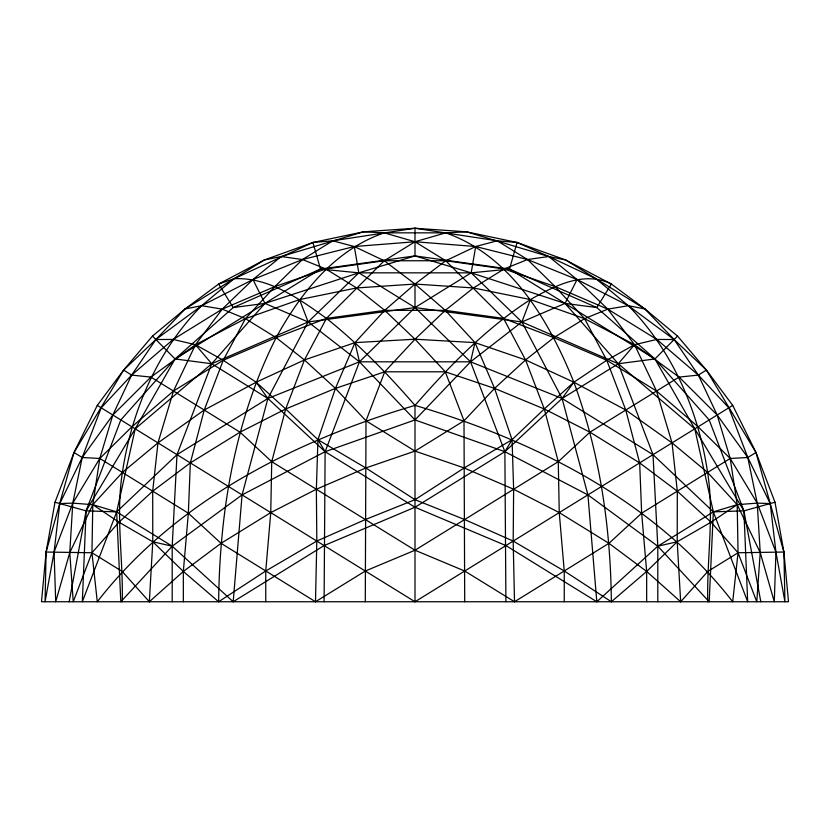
<?xml version="1.0" encoding="UTF-8"?>
<svg xmlns="http://www.w3.org/2000/svg" width="830" height="830" viewBox="0 0 830 830"><rect width="100%" height="100%" fill="white"/><g stroke="black" fill="none" stroke-linecap="round" stroke-linejoin="round"><path stroke-width="1.25" d="M783.904 552.043L770.219 503.571L747.788 457.506L728.802 407.81L698.352 375.098L656.81 339.439L607.768 309.134L555.073 286.547L504.142 268.962L445.752 260.755L384.249 260.755L325.858 268.962L274.927 286.547L222.233 309.134L173.19 339.439L131.648 375.098L101.198 407.81L82.212 457.506L59.781 503.571L54.054 552.147L45.069 601.75L46.096 552.043L74.005 452.495L123.597 370.087L155.874 339.532L185.059 308.988L264.345 259.977L281.204 256.522L363.478 231.819L384.28 232.846L445.72 232.846L466.522 231.819L548.796 256.522L565.655 259.977L644.941 308.988L674.126 339.532L706.403 370.087L755.995 452.495L770.219 503.571L775.946 552.147L784.931 601.75L783.904 552.043L738.046 552.749L707.762 571.465L680.662 601.75L677.218 541.762L677.311 491.194L672.041 442.888L656.499 391.003L634.535 344.709L607.768 309.134L577.058 279.544L548.796 256.522L517.069 242.464L466.522 231.819L415 228.25L363.478 231.819L312.931 242.464L264.345 259.977L218.643 284.036L185.059 308.988L152.461 336.088L123.597 370.087L97.286 405.393L74.005 452.495L54.998 502.243L46.096 552.043L41.5 601.75L788.5 601.75L783.904 552.043L775.002 502.243L755.995 452.495L732.714 405.393L706.403 370.087L677.539 336.088L644.941 308.988L611.357 284.036L565.655 259.977L517.069 242.464L497.212 240.804L415 228.25L332.788 240.804L312.931 242.464L234.06 278.704L218.643 284.036L233.189 307.567L264.946 303.407L358.819 272.842L415 255.92L509.506 269.076L596.812 307.567L654.932 358.954L709.183 419.939L743.908 510.844L760.83 601.75M69.17 601.75L86.092 510.844L120.817 419.939L175.068 358.954L233.189 307.567L320.494 269.076L415 255.92L471.181 272.842L565.054 303.407L618.277 363.748L694.783 428.83L713.343 511.871L747.674 601.75L743.908 510.844L694.783 428.83L654.932 358.954L509.506 269.076L471.181 272.842L415 307.567L359.452 361.818L325.121 451.696L324.094 601.75M155.874 339.532L201.638 305.699L234.06 278.704C269.138 277.106 299.319 298.862 326.449 318.398C358.913 344.243 387.838 374.102 415 405.393C535.226 440.782 654.559 500.915 732.714 601.75L738.046 552.749L711.051 522.184L677.311 491.194L639.66 462.901L589.954 432.181L544.293 408.983L494.566 388.388L445.285 371.809L384.715 371.809L335.434 388.388L285.707 408.983L240.046 432.181L190.34 462.901L152.689 491.194L118.949 522.184L91.954 552.749L73.227 601.75L69.772 552.573L72.781 503.115L99.797 458.471L131.908 426.796L173.501 391.003L223.249 360.251L276.151 337.644L326.449 318.398L384.695 310.347L445.305 310.347L503.551 318.398L553.849 337.644L606.751 360.251L656.499 391.003L698.092 426.796L730.203 458.471L757.219 503.115L775.946 552.147L774.286 601.75L760.228 552.573L737.206 504.682L707.616 472.457L672.041 442.888L625.747 409.999L573.862 382.215L525.556 359.94L474.988 342.624L415 339.211L355.012 342.624L304.444 359.94L256.138 382.215L204.253 409.999L157.959 442.888L122.383 472.457L92.794 504.682L91.954 552.749L97.286 601.75C175.441 500.915 294.775 440.782 415 405.393C449.362 366.009 486.276 328.068 530.422 299.578C554.264 286.018 584.196 270.383 611.357 284.036L596.812 307.567L565.054 303.407L521.873 321.967L470.548 361.818L415 419.939L325.121 451.696L242.08 494.877L172.204 546.202L120.817 601.75L116.657 511.871L135.217 428.83L175.068 358.954L320.494 269.076L358.819 272.842L471.181 272.842L521.873 321.967L562.097 398.473L587.92 494.877L596.812 601.75L505.906 545.569L415 507.244L325.121 451.696L267.903 398.473L256.138 382.215L223.249 360.251L195.465 344.709L173.19 339.439L155.874 339.532L131.648 375.098L112.828 415L99.797 458.471L92.794 504.682L69.772 552.573L55.714 601.75L54.054 552.147L72.781 503.115L82.212 457.506L112.828 415L150.894 377.09L195.465 344.709L245.431 318.658L299.578 299.578L356.568 287.948L415 284.036L473.432 287.948L530.422 299.578L584.569 318.658L634.535 344.709L679.106 377.09L717.172 415L747.788 457.506L757.219 503.115L760.228 552.573L756.773 601.75L738.046 552.749L737.206 504.682L730.203 458.471L717.172 415L698.352 375.098L674.126 339.532L628.362 305.699L595.94 278.704L548.796 256.522L527.517 259.531L504.142 268.962L473.432 287.948L445.305 310.347L415 339.211L384.715 371.809L365.999 420.81L365.293 601.75M74.005 452.495L82.212 457.506L99.797 458.471L188.348 513.199L221.06 543.318L315.493 601.75L316.821 541.067L316.365 489.233L317.932 439.693L335.434 388.388L355.012 342.624L384.695 310.347L415 284.036L445.752 260.755L475.683 246.531L497.212 240.804L527.517 259.531L577.058 279.544L628.362 305.699L644.941 308.988M674.126 339.532L656.81 339.439L634.535 344.709L606.751 360.251L573.862 382.215L544.293 408.983L512.069 439.693L464.178 467.954L415 499.681L365.397 519.538L316.821 541.067L265.745 570.999L218.643 601.75C219.618 511.114 235.046 419.16 276.151 337.644C300.543 293.104 334.542 249.768 384.28 232.846L415 241.748L475.683 246.531L527.517 259.531L555.073 286.547L584.569 318.658L606.751 360.251L625.747 409.999L639.66 462.901L641.652 513.199L646.663 571.445L646.663 601.75M264.946 303.407L211.723 363.748L135.217 428.83L86.092 510.844L82.326 601.75L116.657 511.871L176.998 454.653L267.903 398.473L359.452 361.818L470.548 361.818L562.097 398.473L653.003 454.653L713.343 511.871L709.183 601.75L657.796 546.202L587.92 494.877L504.879 451.696L415 419.939L359.452 361.818L308.127 321.967L264.946 303.407L252.943 279.544L281.204 256.522L302.483 259.531L325.858 268.962L356.568 287.948L384.695 310.347L415 339.211L445.285 371.809L464.001 420.81L464.707 601.75M172.204 601.75L172.204 546.202L176.998 454.653L211.723 363.748L308.127 321.967L415 307.567L521.873 321.967L618.277 363.748L654.932 358.954L677.539 336.088M46.096 552.043L91.954 552.749L122.238 571.465L149.338 601.75L152.782 541.762L152.689 491.194L157.959 442.888L173.501 391.003L195.465 344.709L222.233 309.134L252.943 279.544L302.483 259.531L354.317 246.531L415 241.748L445.72 232.846C511.467 256.003 549.149 320.93 573.862 382.215C599.696 452.392 610.673 527.164 611.357 601.75L564.255 570.999L513.179 541.067L464.603 519.538L415 499.681L365.823 467.954L317.932 439.693L285.707 408.983L256.138 382.215M573.862 382.215L562.097 398.473L504.879 451.696L415 507.244L324.094 545.569L233.189 601.75L242.08 494.877L267.903 398.473L308.127 321.967L358.819 272.842L354.317 246.531L332.788 240.804L302.483 259.531L274.927 286.547L245.431 318.658L223.249 360.251L204.253 409.999L190.34 462.901L188.348 513.199L183.337 571.445L183.337 601.75M471.181 272.842L475.683 246.531M505.906 601.75L504.879 451.696L470.548 361.818L474.988 342.624L445.305 310.347L415 284.036L384.249 260.755L354.317 246.531M509.506 269.076L517.069 242.464M521.873 321.967L530.422 299.578M565.054 303.407L577.058 279.544M504.879 451.696L512.069 439.693L494.566 388.388L474.988 342.624M562.097 398.473L618.277 363.748L634.535 344.709M770.219 503.571L757.219 503.115L737.206 504.682L711.051 522.184L677.218 541.762L646.663 571.445L611.357 601.75M596.812 601.75L657.796 546.202L713.343 511.871L737.206 504.682M149.338 601.75L183.337 571.445L221.06 543.318L270.756 512.608L316.365 489.233L365.823 467.954L415 451.095L464.001 420.81L494.566 388.388L525.556 359.94L553.849 337.644L584.569 318.658L607.768 309.134L628.362 305.699C672.528 350.685 698.331 410.601 707.616 472.457C714.381 515.555 706.704 558.549 707.762 601.75M706.403 370.087L698.352 375.098L679.106 377.09L589.954 432.181L558.279 461.677L415 550.228L365.293 571.03L315.493 601.75M97.286 405.393L415 601.75L732.714 405.393M123.597 370.087L131.648 375.098L150.894 377.09L240.046 432.181L271.721 461.677L415 550.228L464.707 571.03L514.507 601.75L608.94 543.318L641.652 513.199L730.203 458.471L747.788 457.506L755.995 452.495M252.943 279.544L201.638 305.699L185.059 308.988M775.002 502.243L743.908 510.844L713.343 511.871M657.796 601.75L657.796 546.202L677.218 541.762M59.781 503.571L72.781 503.115L92.794 504.682L116.657 511.871L172.204 546.202L233.189 601.75M116.657 511.871L86.092 510.844L54.998 502.243M267.903 398.473L211.723 363.748L175.068 358.954L152.461 336.088M92.794 504.682L118.949 522.184L152.782 541.762L172.204 546.202M358.819 272.842L415 307.567L470.548 361.818M218.643 601.75L183.337 571.445L152.782 541.762M680.662 601.75L646.663 571.445L608.94 543.318L559.244 512.608L513.635 489.233L464.178 467.954L415 451.095L365.999 420.81L335.434 388.388L304.444 359.94L276.151 337.644L245.431 318.658L222.233 309.134L201.638 305.699C157.472 350.685 131.669 410.601 122.383 472.457C115.619 515.555 123.297 558.549 122.238 601.75M195.465 344.709L211.723 363.748M317.932 439.693L325.121 451.696M618.277 363.748L653.003 454.653L657.796 546.202M299.578 299.578L308.127 321.967M312.931 242.464L320.494 269.076M355.012 342.624L359.452 361.818M512.069 439.693L513.635 489.233L513.179 541.067L514.507 601.75M564.255 601.75L564.255 570.999L559.244 512.608L558.279 461.677L544.293 408.983L525.556 359.94L503.551 318.398L445.752 260.755L415 241.748L384.249 260.755L326.449 318.398L304.444 359.94L285.707 408.983L271.721 461.677L270.756 512.608L265.745 570.999L265.745 601.75M415 228.25L415 255.92M415 284.036L415 307.567M415 405.393L415 601.75"/></g></svg>
